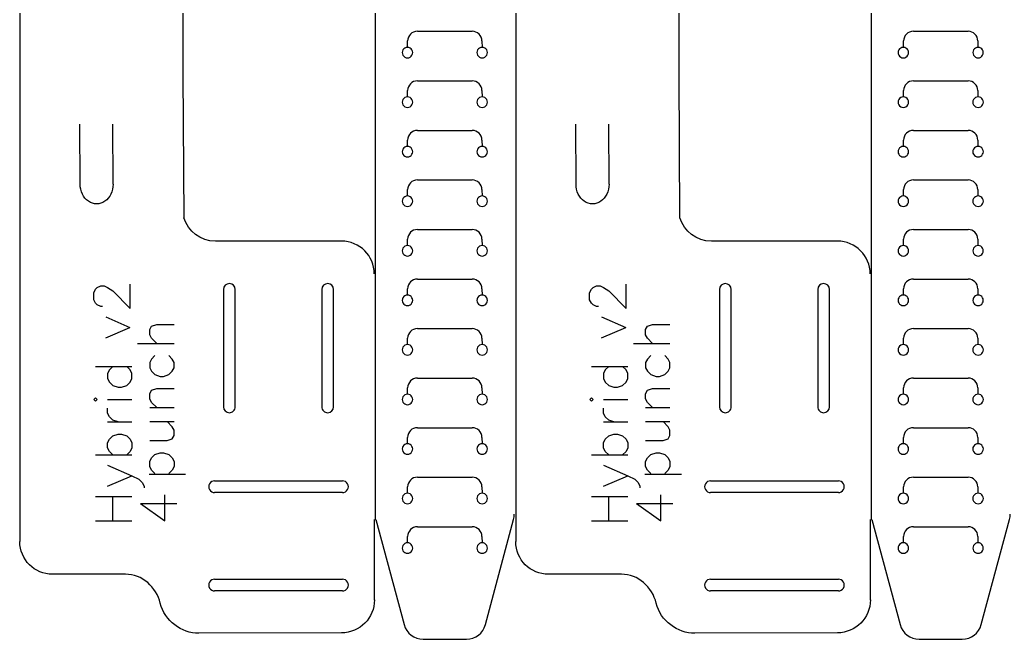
# Model space of a CAD drawing. Extents: x 9 to 642, y 361 to 1089.
# Drawn here: x 8.5 to 159.6, y 361.1 to 455.6 of the extents above; entities that cross this region are included whole.
import ezdxf

# ---------------------------------------------------------------- set-up
doc = ezdxf.new("R2010")
doc.units = 0
doc.layers.add('Layer_1', color=7, linetype='CONTINUOUS')

msp = doc.modelspace()

# ---------------------------------------------------------------- linework, layer by layer
at = {"layer": 'Layer_1', "color": 7}
for p, q in [((33.45852, 447.214227), (33.45852, 697.400475)), ((109.115611, 447.214227), (109.115611, 697.400475)), ((8.514186, 572.467056), (8.514186, 384.518954)), ((84.171277, 572.467056), (84.171277, 384.518954)), ((62.750732, 495.497732), (62.748351, 379.26208)), ((138.407823, 495.497732), (138.405441, 379.26208)), ((33.569751, 425.334878), (33.45852, 447.214227)), ((109.226842, 425.334878), (109.115611, 447.214227)), ((57.590558, 421.821185), (38.357016, 421.821185)), ((133.247649, 421.821185), (114.014107, 421.821185)), ((8.514186, 384.518954), (8.514186, 376.012256)), ((84.171277, 384.518954), (84.171277, 376.012256)), ((62.647063, 367.084712), (62.647063, 379.36893)), ((62.850718, 379.386646), (67.152684, 363.331439)), ((79.544286, 363.331439), (83.846252, 379.386646)), ((138.304154, 367.084712), (138.304154, 379.36893)), ((138.507809, 379.386646), (142.809775, 363.331439)), ((155.201377, 363.331439), (159.503343, 379.386646)), ((24.653161, 371.01547), (13.463693, 371.018116)), ((100.310251, 371.01547), (89.120784, 371.018116)), ((57.582461, 362.055197), (35.825748, 362.011197)), ((133.239552, 362.055197), (111.482838, 362.011197)), ((70.050454, 361.10788), (76.64649, 361.10788)), ((145.707545, 361.10788), (152.303581, 361.10788))]:
    msp.add_line(p, q, dxfattribs=at)
at = {"layer": 'Layer_1', "color": 1}
for p, q in [((69.176376, 453.826215), (77.520594, 453.826215)), ((144.833467, 453.826215), (153.177684, 453.826215)), ((67.66116, 451.377602), (67.676506, 452.349998)), ((79.020411, 452.349998), (79.035757, 451.377602)), ((143.318251, 451.377602), (143.333597, 452.349998)), ((154.677502, 452.349998), (154.692847, 451.377602)), ((67.648487, 451.377708), (67.648487, 451.377708)), ((79.048483, 451.377708), (79.048483, 451.377708)), ((143.305578, 451.377708), (143.305578, 451.377708)), ((154.705574, 451.377708), (154.705574, 451.377708)), ((69.176376, 446.269238), (77.520594, 446.269238)), ((144.833467, 446.269238), (153.177684, 446.269238)), ((67.66116, 443.820625), (67.676506, 444.792996)), ((79.020411, 444.792996), (79.035757, 443.820625)), ((143.318251, 443.820625), (143.333597, 444.792996)), ((154.677502, 444.792996), (154.692847, 443.820625)), ((67.648487, 443.820705), (67.648487, 443.820705)), ((79.048483, 443.820705), (79.048483, 443.820705)), ((143.305578, 443.820705), (143.305578, 443.820705)), ((154.705574, 443.820705), (154.705574, 443.820705)), ((17.718299, 430.514415), (17.694751, 439.639735)), ((22.748002, 430.514018), (22.70125, 439.63873)), ((69.176376, 438.712262), (77.520594, 438.712262)), ((93.37539, 430.514415), (93.351842, 439.639735)), ((98.405093, 430.514018), (98.358341, 439.63873)), ((144.833467, 438.712262), (153.177684, 438.712262)), ((67.66116, 436.263623), (67.676506, 437.236019)), ((79.020411, 437.236019), (79.035757, 436.263623)), ((143.318251, 436.263623), (143.333597, 437.236019)), ((154.677502, 437.236019), (154.692847, 436.263623)), ((67.648487, 436.263729), (67.648487, 436.263729)), ((79.048483, 436.263729), (79.048483, 436.263729)), ((143.305578, 436.263729), (143.305578, 436.263729)), ((154.705574, 436.263729), (154.705574, 436.263729)), ((69.176376, 431.155286), (77.520594, 431.155286)), ((144.833467, 431.155286), (153.177684, 431.155286)), ((67.66116, 428.706646), (67.676506, 429.679043)), ((79.020411, 429.679043), (79.035757, 428.706646)), ((143.318251, 428.706646), (143.333597, 429.679043)), ((154.677502, 429.679043), (154.692847, 428.706646)), ((67.648487, 428.706752), (67.648487, 428.706752)), ((79.048483, 428.706752), (79.048483, 428.706752)), ((143.305578, 428.706752), (143.305578, 428.706752)), ((154.705574, 428.706752), (154.705574, 428.706752)), ((69.176376, 423.59831), (77.520594, 423.59831)), ((144.833467, 423.59831), (153.177684, 423.59831)), ((67.66116, 421.14967), (67.676506, 422.122067)), ((79.020411, 422.122067), (79.035757, 421.14967)), ((143.318251, 421.14967), (143.333597, 422.122067)), ((154.677502, 422.122067), (154.692847, 421.14967)), ((67.648487, 421.149776), (67.648487, 421.149776)), ((79.048483, 421.149776), (79.048483, 421.149776)), ((143.305578, 421.149776), (143.305578, 421.149776)), ((154.705574, 421.149776), (154.705574, 421.149776)), ((69.176376, 416.041307), (77.520594, 416.041307)), ((144.833467, 416.041307), (153.177684, 416.041307)), ((39.586482, 414.451455), (39.586482, 396.55144)), ((40.486462, 415.351435), (40.486462, 415.351435)), ((41.386469, 396.55144), (41.386469, 414.451455)), ((54.586479, 414.451455), (54.586479, 396.55144)), ((55.486485, 415.351435), (55.486485, 415.351435)), ((56.386465, 396.55144), (56.386465, 414.451455)), ((67.66116, 413.592694), (67.676506, 414.565091)), ((79.020411, 414.565091), (79.035757, 413.592694)), ((115.243573, 414.451455), (115.243573, 396.55144)), ((116.143553, 415.351435), (116.143553, 415.351435)), ((117.04356, 396.55144), (117.04356, 414.451455)), ((130.243569, 414.451455), (130.243569, 396.55144)), ((131.143576, 415.351435), (131.143576, 415.351435)), ((132.043556, 396.55144), (132.043556, 414.451455)), ((143.318251, 413.592694), (143.333597, 414.565091)), ((154.677502, 414.565091), (154.692847, 413.592694)), ((67.648487, 413.5928), (67.648487, 413.5928)), ((79.048483, 413.5928), (79.048483, 413.5928)), ((143.305578, 413.5928), (143.305578, 413.5928)), ((154.705574, 413.5928), (154.705574, 413.5928)), ((69.176376, 408.484331), (77.520594, 408.484331)), ((144.833467, 408.484331), (153.177684, 408.484331)), ((67.66116, 406.035718), (67.676506, 407.008114)), ((79.020411, 407.008114), (79.035757, 406.035718)), ((143.318251, 406.035718), (143.333597, 407.008114)), ((154.677502, 407.008114), (154.692847, 406.035718)), ((67.648487, 406.035797), (67.648487, 406.035797)), ((79.048483, 406.035797), (79.048483, 406.035797)), ((143.305578, 406.035797), (143.305578, 406.035797)), ((154.705574, 406.035797), (154.705574, 406.035797)), ((69.176376, 400.927354), (77.520594, 400.927354)), ((144.833467, 400.927354), (153.177684, 400.927354)), ((67.66116, 398.478741), (67.676506, 399.451112)), ((79.020411, 399.451112), (79.035757, 398.478741)), ((143.318251, 398.478741), (143.333597, 399.451112)), ((154.677502, 399.451112), (154.692847, 398.478741)), ((67.648487, 398.478821), (67.648487, 398.478821)), ((79.048483, 398.478821), (79.048483, 398.478821)), ((143.305578, 398.478821), (143.305578, 398.478821)), ((154.705574, 398.478821), (154.705574, 398.478821)), ((40.486462, 395.651433), (40.486462, 395.651433)), ((55.486485, 395.651433), (55.486485, 395.651433)), ((116.143553, 395.651433), (116.143553, 395.651433)), ((131.143576, 395.651433), (131.143576, 395.651433)), ((69.176376, 393.370378), (77.520594, 393.370378)), ((144.833467, 393.370378), (153.177684, 393.370378)), ((67.66116, 390.921739), (67.676506, 391.894135)), ((79.020411, 391.894135), (79.035757, 390.921739)), ((143.318251, 390.921739), (143.333597, 391.894135)), ((154.677502, 391.894135), (154.692847, 390.921739)), ((67.648487, 390.921845), (67.648487, 390.921845)), ((79.048483, 390.921845), (79.048483, 390.921845)), ((143.305578, 390.921845), (143.305578, 390.921845)), ((154.705574, 390.921845), (154.705574, 390.921845)), ((69.176376, 385.813402), (77.520594, 385.813402)), ((144.833467, 385.813402), (153.177684, 385.813402)), ((38.236472, 385.264553), (57.736475, 385.264553)), ((67.66116, 383.364763), (67.676506, 384.337159)), ((79.020411, 384.337159), (79.035757, 383.364763)), ((113.893563, 385.264553), (133.393566, 385.264553)), ((143.318251, 383.364763), (143.333597, 384.337159)), ((154.677502, 384.337159), (154.692847, 383.364763)), ((57.736475, 383.46454), (38.236472, 383.46454)), ((67.648487, 383.364868), (67.648487, 383.364868)), ((79.048483, 383.364868), (79.048483, 383.364868)), ((133.393566, 383.46454), (113.893563, 383.46454)), ((143.305578, 383.364868), (143.305578, 383.364868)), ((154.705574, 383.364868), (154.705574, 383.364868)), ((69.176376, 378.256426), (77.520594, 378.256426)), ((144.833467, 378.256426), (153.177684, 378.256426)), ((67.66116, 375.807786), (67.676506, 376.780183)), ((79.020411, 376.780183), (79.035757, 375.807786)), ((143.318251, 375.807786), (143.333597, 376.780183)), ((154.677502, 376.780183), (154.692847, 375.807786)), ((67.648487, 375.807892), (67.648487, 375.807892)), ((79.048483, 375.807892), (79.048483, 375.807892)), ((143.305578, 375.807892), (143.305578, 375.807892)), ((154.705574, 375.807892), (154.705574, 375.807892)), ((38.236472, 370.264556), (57.736475, 370.264556)), ((113.893563, 370.264556), (133.393566, 370.264556)), ((57.736475, 368.464543), (38.236472, 368.464543)), ((133.393566, 368.464543), (113.893563, 368.464543))]:
    msp.add_line(p, q, dxfattribs=at)
at = {"layer": 'Layer_1', "color": 5}
for p, q in [((19.793268, 413.952265), (20.057851, 414.481432)), ((20.057851, 414.481432), (20.322434, 414.746015)), ((20.322434, 414.746015), (20.851601, 415.010599)), ((20.851601, 415.010599), (21.380768, 415.010599)), ((21.380768, 415.010599), (21.909934, 414.746015)), ((21.909934, 414.746015), (22.703684, 414.216849)), ((22.703684, 414.216849), (25.349518, 411.571015)), ((25.349518, 411.571015), (25.349518, 415.275182)), ((95.450358, 413.952265), (95.714942, 414.481432)), ((95.714942, 414.481432), (95.979525, 414.746015)), ((95.979525, 414.746015), (96.508692, 415.010599)), ((96.508692, 415.010599), (97.037858, 415.010599)), ((97.037858, 415.010599), (97.567025, 414.746015)), ((97.567025, 414.746015), (98.360775, 414.216849)), ((98.360775, 414.216849), (101.006608, 411.571015)), ((101.006608, 411.571015), (101.006608, 415.275182)), ((19.793268, 412.893932), (19.793268, 413.952265)), ((20.057851, 412.364765), (19.793268, 412.893932)), ((95.450358, 412.893932), (95.450358, 413.952265)), ((95.714942, 412.364765), (95.450358, 412.893932)), ((20.322434, 412.100182), (20.057851, 412.364765)), ((20.851601, 411.835599), (20.322434, 412.100182)), ((21.116184, 411.835599), (20.851601, 411.835599)), ((95.979525, 412.100182), (95.714942, 412.364765)), ((96.508692, 411.835599), (95.979525, 412.100182)), ((96.773275, 411.835599), (96.508692, 411.835599)), ((21.616564, 410.260243), (25.320731, 408.672743)), ((97.273655, 410.260243), (100.977822, 408.672743)), ((21.616564, 407.085243), (25.320731, 408.672743)), ((28.336161, 408.337966), (28.600744, 408.867132)), ((28.336161, 407.544216), (28.336161, 408.337966)), ((28.600744, 408.867132), (29.394494, 409.131716)), ((29.394494, 409.131716), (32.040301, 409.131716)), ((97.273655, 407.085243), (100.977822, 408.672743)), ((103.993251, 408.337966), (104.257835, 408.867132)), ((103.993251, 407.544216), (103.993251, 408.337966)), ((104.257835, 408.867132), (105.051585, 409.131716)), ((105.051585, 409.131716), (107.697392, 409.131716)), ((28.600744, 407.015049), (28.336161, 407.544216)), ((29.394494, 406.221299), (28.600744, 407.015049)), ((104.257835, 407.015049), (103.993251, 407.544216)), ((105.051585, 406.221299), (104.257835, 407.015049)), ((26.484077, 406.221299), (32.040301, 406.221299)), ((102.141168, 406.221299), (107.697392, 406.221299)), ((28.600744, 403.840049), (28.336161, 403.310882)), ((29.129911, 404.369216), (28.600744, 403.840049)), ((31.775717, 403.840049), (31.246551, 404.369216)), ((32.040301, 403.310882), (31.775717, 403.840049)), ((104.257835, 403.840049), (103.993251, 403.310882)), ((104.787002, 404.369216), (104.257835, 403.840049)), ((107.432808, 403.840049), (106.903642, 404.369216)), ((107.697392, 403.310882), (107.432808, 403.840049)), ((20.059915, 402.709035), (25.616165, 402.709035)), ((22.176581, 402.179868), (21.911998, 401.650701)), ((22.705748, 402.709035), (22.176581, 402.179868)), ((25.351581, 402.179868), (24.822415, 402.709035)), ((25.616165, 401.650701), (25.351581, 402.179868)), ((28.336161, 403.310882), (28.336161, 402.517132)), ((28.336161, 402.517132), (28.600744, 401.987966)), ((28.600744, 401.987966), (29.129911, 401.458799)), ((31.246551, 401.458799), (31.775717, 401.987966)), ((31.775717, 401.987966), (32.040301, 402.517132)), ((32.040301, 402.517132), (32.040301, 403.310882)), ((95.717005, 402.709035), (101.273255, 402.709035)), ((97.833672, 402.179868), (97.569089, 401.650701)), ((98.362839, 402.709035), (97.833672, 402.179868)), ((101.008672, 402.179868), (100.479505, 402.709035)), ((101.273255, 401.650701), (101.008672, 402.179868)), ((103.993251, 403.310882), (103.993251, 402.517132)), ((103.993251, 402.517132), (104.257835, 401.987966)), ((104.257835, 401.987966), (104.787002, 401.458799)), ((106.903642, 401.458799), (107.432808, 401.987966)), ((107.432808, 401.987966), (107.697392, 402.517132)), ((107.697392, 402.517132), (107.697392, 403.310882)), ((21.911998, 401.650701), (21.911998, 400.856951)), ((21.911998, 400.856951), (22.176581, 400.327785)), ((25.351581, 400.327785), (25.616165, 400.856951)), ((25.616165, 400.856951), (25.616165, 401.650701)), ((29.129911, 401.458799), (29.923661, 401.194216)), ((29.923661, 401.194216), (30.452827, 401.194216)), ((30.452827, 401.194216), (31.246551, 401.458799)), ((97.569089, 401.650701), (97.569089, 400.856951)), ((97.569089, 400.856951), (97.833672, 400.327785)), ((101.008672, 400.327785), (101.273255, 400.856951)), ((101.273255, 400.856951), (101.273255, 401.650701)), ((104.787002, 401.458799), (105.580752, 401.194216)), ((105.580752, 401.194216), (106.109918, 401.194216)), ((106.109918, 401.194216), (106.903642, 401.458799)), ((22.176581, 400.327785), (22.705748, 399.798618)), ((22.705748, 399.798618), (23.499498, 399.534035)), ((23.499498, 399.534035), (24.028665, 399.534035)), ((24.028665, 399.534035), (24.822415, 399.798618)), ((24.822415, 399.798618), (25.351581, 400.327785)), ((28.336161, 398.548382), (28.600744, 399.077549)), ((28.600744, 399.077549), (29.394494, 399.342132)), ((29.394494, 399.342132), (32.040301, 399.342132)), ((97.833672, 400.327785), (98.362839, 399.798618)), ((98.362839, 399.798618), (99.156589, 399.534035)), ((99.156589, 399.534035), (99.685755, 399.534035)), ((99.685755, 399.534035), (100.479505, 399.798618)), ((100.479505, 399.798618), (101.008672, 400.327785)), ((103.993251, 398.548382), (104.257835, 399.077549)), ((104.257835, 399.077549), (105.051585, 399.342132)), ((105.051585, 399.342132), (107.697392, 399.342132)), ((20.059915, 397.946535), (19.795331, 397.681951)), ((19.795331, 397.681951), (20.059915, 397.417368)), ((20.324498, 397.681951), (20.059915, 397.946535)), ((20.059915, 397.417368), (20.324498, 397.681951)), ((21.911998, 397.681951), (25.616165, 397.681951)), ((28.336161, 397.754632), (28.336161, 398.548382)), ((28.600744, 397.225466), (28.336161, 397.754632)), ((95.717005, 397.946535), (95.452422, 397.681951)), ((95.452422, 397.681951), (95.717005, 397.417368)), ((95.981589, 397.681951), (95.717005, 397.946535)), ((95.717005, 397.417368), (95.981589, 397.681951)), ((97.569089, 397.681951), (101.273255, 397.681951)), ((103.993251, 397.754632), (103.993251, 398.548382)), ((104.257835, 397.225466), (103.993251, 397.754632)), ((21.911998, 395.565285), (21.911998, 396.359035)), ((28.336161, 396.431716), (32.040301, 396.431716)), ((29.394494, 396.431716), (28.600744, 397.225466)), ((97.569089, 395.565285), (97.569089, 396.359035)), ((103.993251, 396.431716), (107.697392, 396.431716)), ((105.051585, 396.431716), (104.257835, 397.225466)), ((22.176581, 395.036118), (21.911998, 395.565285)), ((22.705748, 394.506951), (22.176581, 395.036118)), ((23.499498, 394.242368), (22.705748, 394.506951)), ((97.833672, 395.036118), (97.569089, 395.565285)), ((98.362839, 394.506951), (97.833672, 395.036118)), ((99.156589, 394.242368), (98.362839, 394.506951)), ((21.911998, 394.242368), (25.616165, 394.242368)), ((28.336161, 394.315049), (32.040301, 394.315049)), ((31.775717, 393.521299), (30.981967, 394.315049)), ((32.040301, 392.992132), (31.775717, 393.521299)), ((32.040301, 392.198356), (32.040301, 392.992132)), ((97.569089, 394.242368), (101.273255, 394.242368)), ((103.993251, 394.315049), (107.697392, 394.315049)), ((107.432808, 393.521299), (106.639058, 394.315049)), ((107.697392, 392.992132), (107.432808, 393.521299)), ((107.697392, 392.198356), (107.697392, 392.992132)), ((21.911998, 391.067368), (22.176581, 391.596535)), ((22.176581, 391.596535), (22.705748, 392.125701)), ((22.705748, 392.125701), (23.499498, 392.390285)), ((23.499498, 392.390285), (24.028665, 392.390285)), ((24.028665, 392.390285), (24.822415, 392.125701)), ((24.822415, 392.125701), (25.351581, 391.596535)), ((25.351581, 391.596535), (25.616165, 391.067368)), ((28.336161, 391.404606), (30.981967, 391.404606)), ((30.981967, 391.404606), (31.775717, 391.669189)), ((31.775717, 391.669189), (32.040301, 392.198356)), ((97.569089, 391.067368), (97.833672, 391.596535)), ((97.833672, 391.596535), (98.362839, 392.125701)), ((98.362839, 392.125701), (99.156589, 392.390285)), ((99.156589, 392.390285), (99.685755, 392.390285)), ((99.685755, 392.390285), (100.479505, 392.125701)), ((100.479505, 392.125701), (101.008672, 391.596535)), ((101.008672, 391.596535), (101.273255, 391.067368)), ((103.993251, 391.404606), (106.639058, 391.404606)), ((106.639058, 391.404606), (107.432808, 391.669189)), ((107.432808, 391.669189), (107.697392, 392.198356)), ((21.911998, 390.273618), (21.911998, 391.067368)), ((22.176581, 389.744451), (21.911998, 390.273618)), ((25.616165, 390.273618), (25.351581, 389.744451)), ((25.616165, 391.067368), (25.616165, 390.273618)), ((97.569089, 390.273618), (97.569089, 391.067368)), ((97.833672, 389.744451), (97.569089, 390.273618)), ((101.273255, 390.273618), (101.008672, 389.744451)), ((101.273255, 391.067368), (101.273255, 390.273618)), ((20.059915, 389.215285), (25.616165, 389.215285)), ((22.705748, 389.215285), (22.176581, 389.744451)), ((25.351581, 389.744451), (24.822415, 389.215285)), ((28.336161, 388.229606), (28.600744, 388.758773)), ((28.600744, 388.758773), (29.129911, 389.287939)), ((29.129911, 389.287939), (29.923661, 389.552523)), ((29.923661, 389.552523), (30.452827, 389.552523)), ((30.452827, 389.552523), (31.246551, 389.287939)), ((31.246551, 389.287939), (31.775717, 388.758773)), ((31.775717, 388.758773), (32.040301, 388.229606)), ((95.717005, 389.215285), (101.273255, 389.215285)), ((98.362839, 389.215285), (97.833672, 389.744451)), ((101.008672, 389.744451), (100.479505, 389.215285)), ((103.993251, 388.229606), (104.257835, 388.758773)), ((104.257835, 388.758773), (104.787002, 389.287939)), ((104.787002, 389.287939), (105.580752, 389.552523)), ((105.580752, 389.552523), (106.109918, 389.552523)), ((106.109918, 389.552523), (106.903642, 389.287939)), ((106.903642, 389.287939), (107.432808, 388.758773)), ((107.432808, 388.758773), (107.697392, 388.229606)), ((21.911998, 387.627785), (25.616165, 386.040285)), ((28.336161, 387.435856), (28.336161, 388.229606)), ((28.600744, 386.906689), (28.336161, 387.435856)), ((29.129911, 386.377523), (28.600744, 386.906689)), ((31.775717, 386.906689), (31.246551, 386.377523)), ((32.040301, 387.435856), (31.775717, 386.906689)), ((32.040301, 388.229606), (32.040301, 387.435856)), ((97.569089, 387.627785), (101.273255, 386.040285)), ((103.993251, 387.435856), (103.993251, 388.229606)), ((104.257835, 386.906689), (103.993251, 387.435856)), ((104.787002, 386.377523), (104.257835, 386.906689)), ((107.432808, 386.906689), (106.903642, 386.377523)), ((107.697392, 387.435856), (107.432808, 386.906689)), ((107.697392, 388.229606), (107.697392, 387.435856)), ((21.911998, 384.452785), (25.616165, 386.040285)), ((25.616165, 386.040285), (26.674498, 385.511118)), ((26.674498, 385.511118), (27.203665, 384.981951)), ((28.224903, 386.266292), (33.781153, 386.266292)), ((97.569089, 384.452785), (101.273255, 386.040285)), ((101.273255, 386.040285), (102.331589, 385.511118)), ((102.331589, 385.511118), (102.860755, 384.981951)), ((103.881994, 386.266292), (109.438244, 386.266292)), ((27.203665, 384.981951), (27.468248, 384.452785)), ((27.468248, 384.452785), (27.468248, 384.188201)), ((102.860755, 384.981951), (103.125339, 384.452785)), ((103.125339, 384.452785), (103.125339, 384.188201)), ((20.059915, 382.865285), (25.616165, 382.865285)), ((22.705748, 379.161118), (22.705748, 382.865285)), ((30.633167, 379.146354), (30.633167, 383.115104)), ((95.717005, 382.865285), (101.273255, 382.865285)), ((98.362839, 379.161118), (98.362839, 382.865285)), ((106.290258, 379.146354), (106.290258, 383.115104)), ((26.929001, 381.792188), (30.633167, 379.146354)), ((26.929001, 381.792188), (32.485251, 381.792188)), ((102.586092, 381.792188), (106.290258, 379.146354)), ((102.586092, 381.792188), (108.142342, 381.792188)), ((20.059915, 379.161118), (25.616165, 379.161118)), ((95.717005, 379.161118), (101.273255, 379.161118))]:
    msp.add_line(p, q, dxfattribs=at)
at = {"layer": 'Layer_1', "color": 1}
for points in [[(69.176376, 453.826215), (68.35722, 453.826218), (67.689547, 453.169051), (67.676559, 452.349998)], [(79.020411, 452.349998), (79.007422, 453.169051), (78.33975, 453.826218), (77.520594, 453.826215)], [(144.833467, 453.826215), (144.014311, 453.826218), (143.346638, 453.169051), (143.33365, 452.349998)], [(154.677502, 452.349998), (154.664513, 453.169051), (153.996841, 453.826218), (153.177685, 453.826215)], [(66.95566, 450.977704), (66.812752, 450.730181), (66.812752, 450.42522), (66.95566, 450.177696)], [(67.648487, 451.377708), (67.362672, 451.377708), (67.098567, 451.225227), (66.95566, 450.977704)], [(68.341314, 450.977704), (68.198406, 451.225227), (67.934302, 451.377708), (67.648487, 451.377708)], [(68.341314, 450.177696), (68.484221, 450.42522), (68.484221, 450.730181), (68.341314, 450.977704)], [(78.355656, 450.977704), (78.212749, 450.730181), (78.212749, 450.42522), (78.355656, 450.177696)], [(79.048483, 451.377708), (78.762668, 451.377708), (78.498564, 451.225227), (78.355656, 450.977704)], [(79.74131, 450.977704), (79.598402, 451.225227), (79.334298, 451.377708), (79.048483, 451.377708)], [(79.74131, 450.177696), (79.884217, 450.42522), (79.884217, 450.730181), (79.74131, 450.977704)], [(142.612751, 450.977704), (142.469843, 450.730181), (142.469843, 450.42522), (142.612751, 450.177696)], [(143.305578, 451.377708), (143.019762, 451.377708), (142.755658, 451.225227), (142.612751, 450.977704)], [(143.998404, 450.977704), (143.855497, 451.225227), (143.591393, 451.377708), (143.305578, 451.377708)], [(143.998404, 450.177696), (144.141312, 450.42522), (144.141312, 450.730181), (143.998404, 450.977704)], [(154.012747, 450.977704), (153.869839, 450.730181), (153.869839, 450.42522), (154.012747, 450.177696)], [(154.705574, 451.377708), (154.419759, 451.377708), (154.155655, 451.225227), (154.012747, 450.977704)], [(155.398401, 450.977704), (155.255493, 451.225227), (154.991389, 451.377708), (154.705574, 451.377708)], [(155.398401, 450.177696), (155.541308, 450.42522), (155.541308, 450.730181), (155.398401, 450.977704)], [(66.95566, 450.177696), (67.098567, 449.930173), (67.362672, 449.777693), (67.648487, 449.777693)], [(67.648487, 449.777693), (67.934302, 449.777693), (68.198406, 449.930173), (68.341314, 450.177696)], [(78.355656, 450.177696), (78.498564, 449.930173), (78.762668, 449.777693), (79.048483, 449.777693)], [(79.048483, 449.777693), (79.334298, 449.777693), (79.598402, 449.930173), (79.74131, 450.177696)], [(142.612751, 450.177696), (142.755658, 449.930173), (143.019762, 449.777693), (143.305578, 449.777693)], [(143.305578, 449.777693), (143.591393, 449.777693), (143.855497, 449.930173), (143.998404, 450.177696)], [(154.012747, 450.177696), (154.155655, 449.930173), (154.419759, 449.777693), (154.705574, 449.777693)], [(154.705574, 449.777693), (154.991389, 449.777693), (155.255493, 449.930173), (155.398401, 450.177696)], [(69.176376, 446.269238), (68.35721, 446.269241), (67.689533, 445.612059), (67.676559, 444.792996)], [(79.020411, 444.792996), (79.007437, 445.612059), (78.33976, 446.269241), (77.520594, 446.269238)], [(144.833467, 446.269238), (144.014301, 446.269241), (143.346624, 445.612059), (143.33365, 444.792996)], [(154.677502, 444.792996), (154.664528, 445.612059), (153.996851, 446.269241), (153.177685, 446.269238)], [(66.953124, 443.421591), (66.809539, 443.173623), (66.809539, 442.867798), (66.953124, 442.61983)], [(67.648487, 443.820705), (67.361949, 443.821798), (67.096709, 443.669559), (66.953124, 443.421591)], [(68.34385, 443.421591), (68.200264, 443.669559), (67.935024, 443.821798), (67.648487, 443.820705)], [(68.34385, 442.61983), (68.487435, 442.867798), (68.487435, 443.173623), (68.34385, 443.421591)], [(78.35312, 443.421591), (78.209535, 443.173623), (78.209535, 442.867798), (78.35312, 442.61983)], [(79.048483, 443.820705), (78.761946, 443.821798), (78.496705, 443.669559), (78.35312, 443.421591)], [(79.743846, 443.421591), (79.600261, 443.669559), (79.33502, 443.821798), (79.048483, 443.820705)], [(79.743846, 442.61983), (79.887431, 442.867798), (79.887431, 443.173623), (79.743846, 443.421591)], [(142.610215, 443.421591), (142.46663, 443.173623), (142.46663, 442.867798), (142.610215, 442.61983)], [(143.305578, 443.820705), (143.01904, 443.821798), (142.7538, 443.669559), (142.610215, 443.421591)], [(144.000941, 443.421591), (143.857355, 443.669559), (143.592115, 443.821798), (143.305578, 443.820705)], [(144.000941, 442.61983), (144.144526, 442.867798), (144.144526, 443.173623), (144.000941, 443.421591)], [(154.010211, 443.421591), (153.866626, 443.173623), (153.866626, 442.867798), (154.010211, 442.61983)], [(154.705574, 443.820705), (154.419037, 443.821798), (154.153796, 443.669559), (154.010211, 443.421591)], [(155.400937, 443.421591), (155.257352, 443.669559), (154.992111, 443.821798), (154.705574, 443.820705)], [(155.400937, 442.61983), (155.544522, 442.867798), (155.544522, 443.173623), (155.400937, 443.421591)], [(66.953124, 442.61983), (67.096709, 442.371862), (67.361949, 442.219623), (67.648487, 442.220716)], [(67.648487, 442.220716), (67.935024, 442.219623), (68.200264, 442.371862), (68.34385, 442.61983)], [(78.35312, 442.61983), (78.496705, 442.371862), (78.761946, 442.219623), (79.048483, 442.220716)], [(79.048483, 442.220716), (79.33502, 442.219623), (79.600261, 442.371862), (79.743846, 442.61983)], [(142.610215, 442.61983), (142.7538, 442.371862), (143.01904, 442.219623), (143.305578, 442.220716)], [(143.305578, 442.220716), (143.592115, 442.219623), (143.857355, 442.371862), (144.000941, 442.61983)], [(154.010211, 442.61983), (154.153796, 442.371862), (154.419037, 442.219623), (154.705574, 442.220716)], [(154.705574, 442.220716), (154.992111, 442.219623), (155.257352, 442.371862), (155.400937, 442.61983)], [(69.176376, 438.712262), (68.35721, 438.712265), (67.689533, 438.055083), (67.676559, 437.236019)], [(79.020411, 437.236019), (79.007437, 438.055083), (78.33976, 438.712265), (77.520594, 438.712262)], [(144.833467, 438.712262), (144.014301, 438.712265), (143.346624, 438.055083), (143.33365, 437.236019)], [(154.677502, 437.236019), (154.664528, 438.055083), (153.996851, 438.712265), (153.177685, 438.712262)], [(66.952955, 435.864674), (66.809325, 435.616676), (66.809325, 435.310793), (66.952955, 435.062795)], [(67.648487, 436.263729), (67.361901, 436.264894), (67.096586, 436.112671), (66.952955, 435.864674)], [(68.344018, 435.864674), (68.200388, 436.112671), (67.935072, 436.264894), (67.648487, 436.263729)], [(68.344018, 435.062795), (68.487648, 435.310793), (68.487648, 435.616676), (68.344018, 435.864674)], [(78.352952, 435.864674), (78.209321, 435.616676), (78.209321, 435.310793), (78.352952, 435.062795)], [(79.048483, 436.263729), (78.761898, 436.264894), (78.496582, 436.112671), (78.352952, 435.864674)], [(79.744014, 435.864674), (79.600384, 436.112671), (79.335068, 436.264894), (79.048483, 436.263729)], [(79.744014, 435.062795), (79.887645, 435.310793), (79.887645, 435.616676), (79.744014, 435.864674)], [(142.610046, 435.864674), (142.466416, 435.616676), (142.466416, 435.310793), (142.610046, 435.062795)], [(143.305578, 436.263729), (143.018992, 436.264894), (142.753676, 436.112671), (142.610046, 435.864674)], [(144.001109, 435.864674), (143.857479, 436.112671), (143.592163, 436.264894), (143.305578, 436.263729)], [(144.001109, 435.062795), (144.144739, 435.310793), (144.144739, 435.616676), (144.001109, 435.864674)], [(154.010043, 435.864674), (153.866412, 435.616676), (153.866412, 435.310793), (154.010043, 435.062795)], [(154.705574, 436.263729), (154.418989, 436.264894), (154.153673, 436.112671), (154.010043, 435.864674)], [(155.401105, 435.864674), (155.257475, 436.112671), (154.992159, 436.264894), (154.705574, 436.263729)], [(155.401105, 435.062795), (155.544735, 435.310793), (155.544735, 435.616676), (155.401105, 435.864674)], [(66.952955, 435.062795), (67.096586, 434.814797), (67.361901, 434.662575), (67.648487, 434.66374)], [(67.648487, 434.66374), (67.935072, 434.662575), (68.200388, 434.814797), (68.344018, 435.062795)], [(78.352952, 435.062795), (78.496582, 434.814797), (78.761898, 434.662575), (79.048483, 434.66374)], [(79.048483, 434.66374), (79.335068, 434.662575), (79.600384, 434.814797), (79.744014, 435.062795)], [(142.610046, 435.062795), (142.753676, 434.814797), (143.018992, 434.662575), (143.305578, 434.66374)], [(143.305578, 434.66374), (143.592163, 434.662575), (143.857479, 434.814797), (144.001109, 435.062795)], [(154.010043, 435.062795), (154.153673, 434.814797), (154.418989, 434.662575), (154.705574, 434.66374)], [(154.705574, 434.66374), (154.992159, 434.662575), (155.257475, 434.814797), (155.401105, 435.062795)], [(69.176376, 431.155286), (68.35721, 431.155289), (67.689533, 430.498107), (67.676559, 429.679043)], [(79.020411, 429.679043), (79.007437, 430.498107), (78.33976, 431.155289), (77.520594, 431.155286)], [(144.833467, 431.155286), (144.014301, 431.155289), (143.346624, 430.498107), (143.33365, 429.679043)], [(154.677502, 429.679043), (154.664528, 430.498107), (153.996851, 431.155289), (153.177685, 431.155286)], [(18.975573, 427.911973), (18.19746, 428.448416), (17.718299, 429.439836), (17.718299, 430.512748)], [(22.748002, 430.512695), (22.748002, 429.439783), (22.268656, 428.448416), (21.490517, 427.911973)], [(94.632664, 427.911973), (93.85455, 428.448416), (93.37539, 429.439836), (93.37539, 430.512748)], [(98.405093, 430.512695), (98.405093, 429.439783), (97.925747, 428.448416), (97.147608, 427.911973)], [(21.490517, 427.911973), (20.712404, 427.375504), (19.753712, 427.375504), (18.975573, 427.911973)], [(66.952955, 428.307697), (66.809325, 428.059699), (66.809325, 427.753817), (66.952955, 427.505819)], [(67.648487, 428.706752), (67.361901, 428.707918), (67.096586, 428.555695), (66.952955, 428.307697)], [(68.344018, 428.307697), (68.200388, 428.555695), (67.935072, 428.707918), (67.648487, 428.706752)], [(68.344018, 427.505819), (68.487648, 427.753817), (68.487648, 428.059699), (68.344018, 428.307697)], [(78.352952, 428.307697), (78.209321, 428.059699), (78.209321, 427.753817), (78.352952, 427.505819)], [(79.048483, 428.706752), (78.761898, 428.707918), (78.496582, 428.555695), (78.352952, 428.307697)], [(79.744014, 428.307697), (79.600384, 428.555695), (79.335068, 428.707918), (79.048483, 428.706752)], [(79.744014, 427.505819), (79.887645, 427.753817), (79.887645, 428.059699), (79.744014, 428.307697)], [(97.147608, 427.911973), (96.369494, 427.375504), (95.410803, 427.375504), (94.632664, 427.911973)], [(142.610046, 428.307697), (142.466416, 428.059699), (142.466416, 427.753817), (142.610046, 427.505819)], [(143.305578, 428.706752), (143.018992, 428.707918), (142.753676, 428.555695), (142.610046, 428.307697)], [(144.001109, 428.307697), (143.857479, 428.555695), (143.592163, 428.707918), (143.305578, 428.706752)], [(144.001109, 427.505819), (144.144739, 427.753817), (144.144739, 428.059699), (144.001109, 428.307697)], [(154.010043, 428.307697), (153.866412, 428.059699), (153.866412, 427.753817), (154.010043, 427.505819)], [(154.705574, 428.706752), (154.418989, 428.707918), (154.153673, 428.555695), (154.010043, 428.307697)], [(155.401105, 428.307697), (155.257475, 428.555695), (154.992159, 428.707918), (154.705574, 428.706752)], [(155.401105, 427.505819), (155.544735, 427.753817), (155.544735, 428.059699), (155.401105, 428.307697)], [(66.952955, 427.505819), (67.096586, 427.257821), (67.361901, 427.105599), (67.648487, 427.106764)], [(67.648487, 427.106764), (67.935072, 427.105599), (68.200388, 427.257821), (68.344018, 427.505819)], [(78.352952, 427.505819), (78.496582, 427.257821), (78.761898, 427.105599), (79.048483, 427.106764)], [(79.048483, 427.106764), (79.335068, 427.105599), (79.600384, 427.257821), (79.744014, 427.505819)], [(142.610046, 427.505819), (142.753676, 427.257821), (143.018992, 427.105599), (143.305578, 427.106764)], [(143.305578, 427.106764), (143.592163, 427.105599), (143.857479, 427.257821), (144.001109, 427.505819)], [(154.010043, 427.505819), (154.153673, 427.257821), (154.418989, 427.105599), (154.705574, 427.106764)], [(154.705574, 427.106764), (154.992159, 427.105599), (155.257475, 427.257821), (155.401105, 427.505819)], [(69.176376, 423.59831), (68.35721, 423.598312), (67.689533, 422.94113), (67.676559, 422.122067)], [(79.020411, 422.122067), (79.007437, 422.94113), (78.33976, 423.598312), (77.520594, 423.59831)], [(144.833467, 423.59831), (144.014301, 423.598312), (143.346624, 422.94113), (143.33365, 422.122067)], [(154.677502, 422.122067), (154.664528, 422.94113), (153.996851, 423.598312), (153.177685, 423.59831)], [(66.95566, 420.749772), (66.812752, 420.502249), (66.812752, 420.197288), (66.95566, 419.949765)], [(67.648487, 421.149776), (67.362672, 421.149776), (67.098568, 420.997295), (66.95566, 420.749772)], [(68.341313, 420.749772), (68.198406, 420.997295), (67.934302, 421.149776), (67.648487, 421.149776)], [(68.341313, 419.949765), (68.484221, 420.197288), (68.484221, 420.502249), (68.341313, 420.749772)], [(78.355656, 420.749772), (78.212749, 420.502249), (78.212749, 420.197288), (78.355656, 419.949765)], [(79.048483, 421.149776), (78.762668, 421.149776), (78.498564, 420.997295), (78.355656, 420.749772)], [(79.74131, 420.749772), (79.598402, 420.997295), (79.334298, 421.149776), (79.048483, 421.149776)], [(79.74131, 419.949765), (79.884217, 420.197288), (79.884217, 420.502249), (79.74131, 420.749772)], [(142.612751, 420.749772), (142.469843, 420.502249), (142.469843, 420.197288), (142.612751, 419.949765)], [(143.305578, 421.149776), (143.019763, 421.149776), (142.755658, 420.997295), (142.612751, 420.749772)], [(143.998404, 420.749772), (143.855497, 420.997295), (143.591393, 421.149776), (143.305578, 421.149776)], [(143.998404, 419.949765), (144.141312, 420.197288), (144.141312, 420.502249), (143.998404, 420.749772)], [(154.012747, 420.749772), (153.86984, 420.502249), (153.86984, 420.197288), (154.012747, 419.949765)], [(154.705574, 421.149776), (154.419759, 421.149776), (154.155655, 420.997295), (154.012747, 420.749772)], [(155.398401, 420.749772), (155.255493, 420.997295), (154.991389, 421.149776), (154.705574, 421.149776)], [(155.398401, 419.949765), (155.541308, 420.197288), (155.541308, 420.502249), (155.398401, 420.749772)], [(66.95566, 419.949765), (67.098568, 419.702242), (67.362672, 419.549761), (67.648487, 419.549761)], [(67.648487, 419.549761), (67.934302, 419.549761), (68.198406, 419.702242), (68.341313, 419.949765)], [(78.355656, 419.949765), (78.498564, 419.702242), (78.762668, 419.549761), (79.048483, 419.549761)], [(79.048483, 419.549761), (79.334298, 419.549761), (79.598402, 419.702242), (79.74131, 419.949765)], [(142.612751, 419.949765), (142.755658, 419.702242), (143.019763, 419.549761), (143.305578, 419.549761)], [(143.305578, 419.549761), (143.591393, 419.549761), (143.855497, 419.702242), (143.998404, 419.949765)], [(154.012747, 419.949765), (154.155655, 419.702242), (154.419759, 419.549761), (154.705574, 419.549761)], [(154.705574, 419.549761), (154.991389, 419.549761), (155.255493, 419.702242), (155.398401, 419.949765)], [(69.176376, 416.041307), (68.35722, 416.04131), (67.689547, 415.384144), (67.676559, 414.565091)], [(79.020411, 414.565091), (79.007422, 415.384144), (78.33975, 416.04131), (77.520594, 416.041307)], [(144.833467, 416.041307), (144.014311, 416.04131), (143.346638, 415.384144), (143.33365, 414.565091)], [(154.677502, 414.565091), (154.664513, 415.384144), (153.996841, 416.04131), (153.177685, 416.041307)], [(40.486462, 415.351435), (39.989421, 415.351424), (39.586493, 414.948496), (39.586482, 414.451455)], [(41.386469, 414.451455), (41.386458, 414.948506), (40.983513, 415.351439), (40.486462, 415.351435)], [(55.486485, 415.351435), (54.989434, 415.351439), (54.58649, 414.948506), (54.586479, 414.451455)], [(56.386465, 414.451455), (56.386454, 414.948496), (55.983526, 415.351424), (55.486485, 415.351435)], [(116.143553, 415.351435), (115.646512, 415.351424), (115.243584, 414.948496), (115.243573, 414.451455)], [(117.04356, 414.451455), (117.043549, 414.948506), (116.640604, 415.351439), (116.143553, 415.351435)], [(131.143576, 415.351435), (130.646525, 415.351439), (130.24358, 414.948506), (130.243569, 414.451455)], [(132.043556, 414.451455), (132.043545, 414.948496), (131.640617, 415.351424), (131.143576, 415.351435)], [(66.954996, 413.193026), (66.811911, 412.945386), (66.811911, 412.640199), (66.954996, 412.392558)], [(67.648487, 413.5928), (67.362482, 413.593085), (67.09808, 413.440666), (66.954996, 413.193026)], [(68.341978, 413.193026), (68.198893, 413.440666), (67.934492, 413.593085), (67.648487, 413.5928)], [(68.341978, 412.392558), (68.485063, 412.640199), (68.485063, 412.945386), (68.341978, 413.193026)], [(78.354992, 413.193026), (78.211907, 412.945386), (78.211907, 412.640199), (78.354992, 412.392558)], [(79.048483, 413.5928), (78.762478, 413.593085), (78.498077, 413.440666), (78.354992, 413.193026)], [(79.741974, 413.193026), (79.598889, 413.440666), (79.334488, 413.593085), (79.048483, 413.5928)], [(79.741974, 412.392558), (79.885059, 412.640199), (79.885059, 412.945386), (79.741974, 413.193026)], [(142.612087, 413.193026), (142.469002, 412.945386), (142.469002, 412.640199), (142.612087, 412.392558)], [(143.305578, 413.5928), (143.019573, 413.593085), (142.755171, 413.440666), (142.612087, 413.193026)], [(143.999069, 413.193026), (143.855984, 413.440666), (143.591583, 413.593085), (143.305578, 413.5928)], [(143.999069, 412.392558), (144.142153, 412.640199), (144.142153, 412.945386), (143.999069, 413.193026)], [(154.012083, 413.193026), (153.868998, 412.945386), (153.868998, 412.640199), (154.012083, 412.392558)], [(154.705574, 413.5928), (154.419569, 413.593085), (154.155168, 413.440666), (154.012083, 413.193026)], [(155.399065, 413.193026), (155.25598, 413.440666), (154.991579, 413.593085), (154.705574, 413.5928)], [(155.399065, 412.392558), (155.54215, 412.640199), (155.54215, 412.945386), (155.399065, 413.193026)], [(66.954996, 412.392558), (67.09808, 412.144918), (67.362482, 411.9925), (67.648487, 411.992785)], [(67.648487, 411.992785), (67.934492, 411.9925), (68.198893, 412.144918), (68.341978, 412.392558)], [(78.354992, 412.392558), (78.498077, 412.144918), (78.762478, 411.9925), (79.048483, 411.992785)], [(79.048483, 411.992785), (79.334488, 411.9925), (79.598889, 412.144918), (79.741974, 412.392558)], [(142.612087, 412.392558), (142.755171, 412.144918), (143.019573, 411.9925), (143.305578, 411.992785)], [(143.305578, 411.992785), (143.591583, 411.9925), (143.855984, 412.144918), (143.999069, 412.392558)], [(154.012083, 412.392558), (154.155168, 412.144918), (154.419569, 411.9925), (154.705574, 411.992785)], [(154.705574, 411.992785), (154.991579, 411.9925), (155.25598, 412.144918), (155.399065, 412.392558)], [(69.176376, 408.484331), (68.35722, 408.484334), (67.689547, 407.827167), (67.676559, 407.008114)], [(79.020411, 407.008114), (79.007422, 407.827167), (78.33975, 408.484334), (77.520594, 408.484331)], [(144.833467, 408.484331), (144.014311, 408.484334), (143.346638, 407.827167), (143.33365, 407.008114)], [(154.677502, 407.008114), (154.664513, 407.827167), (153.996841, 408.484334), (153.177685, 408.484331)], [(66.953124, 405.636684), (66.809539, 405.388715), (66.809539, 405.08289), (66.953124, 404.834922)], [(67.648487, 406.035797), (67.361949, 406.03689), (67.096709, 405.884652), (66.953124, 405.636684)], [(68.34385, 405.636684), (68.200264, 405.884652), (67.935024, 406.03689), (67.648487, 406.035797)], [(68.34385, 404.834922), (68.487435, 405.08289), (68.487435, 405.388715), (68.34385, 405.636684)], [(78.35312, 405.636684), (78.209535, 405.388715), (78.209535, 405.08289), (78.35312, 404.834922)], [(79.048483, 406.035797), (78.761946, 406.03689), (78.496705, 405.884652), (78.35312, 405.636684)], [(79.743846, 405.636684), (79.600261, 405.884652), (79.33502, 406.03689), (79.048483, 406.035797)], [(79.743846, 404.834922), (79.887431, 405.08289), (79.887431, 405.388715), (79.743846, 405.636684)], [(142.610215, 405.636684), (142.46663, 405.388715), (142.46663, 405.08289), (142.610215, 404.834922)], [(143.305578, 406.035797), (143.01904, 406.03689), (142.7538, 405.884652), (142.610215, 405.636684)], [(144.000941, 405.636684), (143.857355, 405.884652), (143.592115, 406.03689), (143.305578, 406.035797)], [(144.000941, 404.834922), (144.144526, 405.08289), (144.144526, 405.388715), (144.000941, 405.636684)], [(154.010211, 405.636684), (153.866626, 405.388715), (153.866626, 405.08289), (154.010211, 404.834922)], [(154.705574, 406.035797), (154.419037, 406.03689), (154.153796, 405.884652), (154.010211, 405.636684)], [(155.400937, 405.636684), (155.257352, 405.884652), (154.992111, 406.03689), (154.705574, 406.035797)], [(155.400937, 404.834922), (155.544522, 405.08289), (155.544522, 405.388715), (155.400937, 405.636684)], [(66.953124, 404.834922), (67.096709, 404.586954), (67.361949, 404.434716), (67.648487, 404.435809)], [(67.648487, 404.435809), (67.935024, 404.434716), (68.200264, 404.586954), (68.34385, 404.834922)], [(78.35312, 404.834922), (78.496705, 404.586954), (78.761946, 404.434716), (79.048483, 404.435809)], [(79.048483, 404.435809), (79.33502, 404.434716), (79.600261, 404.586954), (79.743846, 404.834922)], [(142.610215, 404.834922), (142.7538, 404.586954), (143.01904, 404.434716), (143.305578, 404.435809)], [(143.305578, 404.435809), (143.592115, 404.434716), (143.857355, 404.586954), (144.000941, 404.834922)], [(154.010211, 404.834922), (154.153796, 404.586954), (154.419037, 404.434716), (154.705574, 404.435809)], [(154.705574, 404.435809), (154.992111, 404.434716), (155.257352, 404.586954), (155.400937, 404.834922)], [(69.176376, 400.927354), (68.35721, 400.927357), (67.689533, 400.270175), (67.676559, 399.451112)], [(79.020411, 399.451112), (79.007437, 400.270175), (78.33976, 400.927357), (77.520594, 400.927354)], [(144.833467, 400.927354), (144.014301, 400.927357), (143.346624, 400.270175), (143.33365, 399.451112)], [(154.677502, 399.451112), (154.664528, 400.270175), (153.996851, 400.927357), (153.177685, 400.927354)], [(66.952955, 398.079766), (66.809325, 397.831768), (66.809325, 397.525885), (66.952955, 397.277888)], [(67.648487, 398.478821), (67.361901, 398.479986), (67.096586, 398.327764), (66.952955, 398.079766)], [(68.344018, 398.079766), (68.200388, 398.327764), (67.935072, 398.479986), (67.648487, 398.478821)], [(68.344018, 397.277888), (68.487648, 397.525885), (68.487648, 397.831768), (68.344018, 398.079766)], [(78.352952, 398.079766), (78.209321, 397.831768), (78.209321, 397.525885), (78.352952, 397.277888)], [(79.048483, 398.478821), (78.761898, 398.479986), (78.496582, 398.327764), (78.352952, 398.079766)], [(79.744014, 398.079766), (79.600384, 398.327764), (79.335068, 398.479986), (79.048483, 398.478821)], [(79.744014, 397.277888), (79.887645, 397.525885), (79.887645, 397.831768), (79.744014, 398.079766)], [(142.610046, 398.079766), (142.466416, 397.831768), (142.466416, 397.525885), (142.610046, 397.277888)], [(143.305578, 398.478821), (143.018992, 398.479986), (142.753676, 398.327764), (142.610046, 398.079766)], [(144.001109, 398.079766), (143.857479, 398.327764), (143.592163, 398.479986), (143.305578, 398.478821)], [(144.001109, 397.277888), (144.144739, 397.525885), (144.144739, 397.831768), (144.001109, 398.079766)], [(154.010043, 398.079766), (153.866412, 397.831768), (153.866412, 397.525885), (154.010043, 397.277888)], [(154.705574, 398.478821), (154.418989, 398.479986), (154.153673, 398.327764), (154.010043, 398.079766)], [(155.401105, 398.079766), (155.257475, 398.327764), (154.992159, 398.479986), (154.705574, 398.478821)], [(155.401105, 397.277888), (155.544735, 397.525885), (155.544735, 397.831768), (155.401105, 398.079766)], [(39.586482, 396.55144), (39.586478, 396.054389), (39.989411, 395.651444), (40.486462, 395.651433)], [(40.486462, 395.651433), (40.725159, 395.651431), (40.954081, 395.746253), (41.122865, 395.915037)], [(41.122865, 395.915037), (41.291649, 396.083821), (41.386471, 396.312743), (41.386469, 396.55144)], [(54.586479, 396.55144), (54.586477, 396.312743), (54.681298, 396.083821), (54.850082, 395.915037)], [(54.850082, 395.915037), (55.018867, 395.746253), (55.247788, 395.651431), (55.486485, 395.651433)], [(55.486485, 395.651433), (55.983536, 395.651444), (56.386469, 396.054389), (56.386465, 396.55144)], [(66.952955, 397.277888), (67.096586, 397.02989), (67.361901, 396.877667), (67.648487, 396.878833)], [(67.648487, 396.878833), (67.935072, 396.877667), (68.200388, 397.02989), (68.344018, 397.277888)], [(78.352952, 397.277888), (78.496582, 397.02989), (78.761898, 396.877667), (79.048483, 396.878833)], [(79.048483, 396.878833), (79.335068, 396.877667), (79.600384, 397.02989), (79.744014, 397.277888)], [(115.243573, 396.55144), (115.243569, 396.054389), (115.646502, 395.651444), (116.143553, 395.651433)], [(116.143553, 395.651433), (116.38225, 395.651431), (116.611172, 395.746253), (116.779956, 395.915037)], [(116.779956, 395.915037), (116.94874, 396.083821), (117.043562, 396.312743), (117.04356, 396.55144)], [(130.243569, 396.55144), (130.243568, 396.312743), (130.338389, 396.083821), (130.507173, 395.915037)], [(130.507173, 395.915037), (130.675958, 395.746253), (130.904879, 395.651431), (131.143576, 395.651433)], [(131.143576, 395.651433), (131.640627, 395.651444), (132.04356, 396.054389), (132.043556, 396.55144)], [(142.610046, 397.277888), (142.753676, 397.02989), (143.018992, 396.877667), (143.305578, 396.878833)], [(143.305578, 396.878833), (143.592163, 396.877667), (143.857479, 397.02989), (144.001109, 397.277888)], [(154.010043, 397.277888), (154.153673, 397.02989), (154.418989, 396.877667), (154.705574, 396.878833)], [(154.705574, 396.878833), (154.992159, 396.877667), (155.257475, 397.02989), (155.401105, 397.277888)], [(69.176376, 393.370378), (68.35721, 393.370381), (67.689533, 392.713199), (67.676559, 391.894135)], [(79.020411, 391.894135), (79.007437, 392.713199), (78.33976, 393.370381), (77.520594, 393.370378)], [(144.833467, 393.370378), (144.014301, 393.370381), (143.346624, 392.713199), (143.33365, 391.894135)], [(154.677502, 391.894135), (154.664528, 392.713199), (153.996851, 393.370381), (153.177685, 393.370378)], [(66.952955, 390.52279), (66.809325, 390.274792), (66.809325, 389.968909), (66.952955, 389.720911)], [(67.648487, 390.921845), (67.361901, 390.92301), (67.096586, 390.770787), (66.952955, 390.52279)], [(68.344018, 390.52279), (68.200388, 390.770787), (67.935072, 390.92301), (67.648487, 390.921845)], [(68.344018, 389.720911), (68.487648, 389.968909), (68.487648, 390.274792), (68.344018, 390.52279)], [(78.352952, 390.52279), (78.209321, 390.274792), (78.209321, 389.968909), (78.352952, 389.720911)], [(79.048483, 390.921845), (78.761898, 390.92301), (78.496582, 390.770787), (78.352952, 390.52279)], [(79.744014, 390.52279), (79.600384, 390.770787), (79.335068, 390.92301), (79.048483, 390.921845)], [(79.744014, 389.720911), (79.887645, 389.968909), (79.887645, 390.274792), (79.744014, 390.52279)], [(142.610046, 390.52279), (142.466416, 390.274792), (142.466416, 389.968909), (142.610046, 389.720911)], [(143.305578, 390.921845), (143.018992, 390.92301), (142.753676, 390.770787), (142.610046, 390.52279)], [(144.001109, 390.52279), (143.857479, 390.770787), (143.592163, 390.92301), (143.305578, 390.921845)], [(144.001109, 389.720911), (144.144739, 389.968909), (144.144739, 390.274792), (144.001109, 390.52279)], [(154.010043, 390.52279), (153.866412, 390.274792), (153.866412, 389.968909), (154.010043, 389.720911)], [(154.705574, 390.921845), (154.418989, 390.92301), (154.153673, 390.770787), (154.010043, 390.52279)], [(155.401105, 390.52279), (155.257475, 390.770787), (154.992159, 390.92301), (154.705574, 390.921845)], [(155.401105, 389.720911), (155.544735, 389.968909), (155.544735, 390.274792), (155.401105, 390.52279)], [(66.952955, 389.720911), (67.096586, 389.472913), (67.361901, 389.320691), (67.648487, 389.321856)], [(67.648487, 389.321856), (67.935072, 389.320691), (68.200388, 389.472913), (68.344018, 389.720911)], [(78.352952, 389.720911), (78.496582, 389.472913), (78.761898, 389.320691), (79.048483, 389.321856)], [(79.048483, 389.321856), (79.335068, 389.320691), (79.600384, 389.472913), (79.744014, 389.720911)], [(142.610046, 389.720911), (142.753676, 389.472913), (143.018992, 389.320691), (143.305578, 389.321856)], [(143.305578, 389.321856), (143.592163, 389.320691), (143.857479, 389.472913), (144.001109, 389.720911)], [(154.010043, 389.720911), (154.153673, 389.472913), (154.418989, 389.320691), (154.705574, 389.321856)], [(154.705574, 389.321856), (154.992159, 389.320691), (155.257475, 389.472913), (155.401105, 389.720911)], [(69.176376, 385.813402), (68.35721, 385.813405), (67.689533, 385.156223), (67.676559, 384.337159)], [(79.020411, 384.337159), (79.007437, 385.156223), (78.33976, 385.813405), (77.520594, 385.813402)], [(144.833467, 385.813402), (144.014301, 385.813405), (143.346624, 385.156223), (143.33365, 384.337159)], [(154.677502, 384.337159), (154.664528, 385.156223), (153.996851, 385.813405), (153.177685, 385.813402)], [(37.457043, 384.81455), (37.296273, 384.536086), (37.296273, 384.193006), (37.457043, 383.914543)], [(38.236472, 385.264553), (37.914931, 385.264553), (37.617814, 385.093013), (37.457043, 384.81455)], [(37.457043, 383.914543), (37.617814, 383.63608), (37.914931, 383.46454), (38.236472, 383.46454)], [(58.515904, 384.81455), (58.355133, 385.093013), (58.058017, 385.264553), (57.736475, 385.264553)], [(57.736475, 383.46454), (58.058017, 383.46454), (58.355133, 383.63608), (58.515904, 383.914543)], [(58.515904, 383.914543), (58.676675, 384.193006), (58.676675, 384.536086), (58.515904, 384.81455)], [(113.114134, 384.81455), (112.953364, 384.536086), (112.953364, 384.193006), (113.114134, 383.914543)], [(113.893563, 385.264553), (113.572022, 385.264553), (113.274905, 385.093013), (113.114134, 384.81455)], [(113.114134, 383.914543), (113.274905, 383.63608), (113.572022, 383.46454), (113.893563, 383.46454)], [(134.172995, 384.81455), (134.012224, 385.093013), (133.715108, 385.264553), (133.393566, 385.264553)], [(133.393566, 383.46454), (133.715108, 383.46454), (134.012224, 383.63608), (134.172995, 383.914543)], [(134.172995, 383.914543), (134.333766, 384.193006), (134.333766, 384.536086), (134.172995, 384.81455)], [(66.953124, 382.965755), (66.809539, 382.717787), (66.809539, 382.411962), (66.953124, 382.163994)], [(67.648487, 383.364868), (67.361949, 383.365961), (67.096709, 383.213723), (66.953124, 382.965755)], [(68.34385, 382.965755), (68.200264, 383.213723), (67.935024, 383.365961), (67.648487, 383.364868)], [(68.34385, 382.163994), (68.487435, 382.411962), (68.487435, 382.717787), (68.34385, 382.965755)], [(78.35312, 382.965755), (78.209535, 382.717787), (78.209535, 382.411962), (78.35312, 382.163994)], [(79.048483, 383.364868), (78.761946, 383.365961), (78.496705, 383.213723), (78.35312, 382.965755)], [(79.743846, 382.965755), (79.600261, 383.213723), (79.33502, 383.365961), (79.048483, 383.364868)], [(79.743846, 382.163994), (79.887431, 382.411962), (79.887431, 382.717787), (79.743846, 382.965755)], [(142.610215, 382.965755), (142.46663, 382.717787), (142.46663, 382.411962), (142.610215, 382.163994)], [(143.305578, 383.364868), (143.01904, 383.365961), (142.7538, 383.213723), (142.610215, 382.965755)], [(144.000941, 382.965755), (143.857355, 383.213723), (143.592115, 383.365961), (143.305578, 383.364868)], [(144.000941, 382.163994), (144.144526, 382.411962), (144.144526, 382.717787), (144.000941, 382.965755)], [(154.010211, 382.965755), (153.866626, 382.717787), (153.866626, 382.411962), (154.010211, 382.163994)], [(154.705574, 383.364868), (154.419037, 383.365961), (154.153796, 383.213723), (154.010211, 382.965755)], [(155.400937, 382.965755), (155.257352, 383.213723), (154.992111, 383.365961), (154.705574, 383.364868)], [(155.400937, 382.163994), (155.544522, 382.411962), (155.544522, 382.717787), (155.400937, 382.965755)], [(66.953124, 382.163994), (67.096709, 381.916025), (67.361949, 381.763787), (67.648487, 381.76488)], [(67.648487, 381.76488), (67.935024, 381.763787), (68.200264, 381.916025), (68.34385, 382.163994)], [(78.35312, 382.163994), (78.496705, 381.916025), (78.761946, 381.763787), (79.048483, 381.76488)], [(79.048483, 381.76488), (79.33502, 381.763787), (79.600261, 381.916025), (79.743846, 382.163994)], [(142.610215, 382.163994), (142.7538, 381.916025), (143.01904, 381.763787), (143.305578, 381.76488)], [(143.305578, 381.76488), (143.592115, 381.763787), (143.857355, 381.916025), (144.000941, 382.163994)], [(154.010211, 382.163994), (154.153796, 381.916025), (154.419037, 381.763787), (154.705574, 381.76488)], [(154.705574, 381.76488), (154.992111, 381.763787), (155.257352, 381.916025), (155.400937, 382.163994)], [(69.176376, 378.256426), (68.35721, 378.256429), (67.689533, 377.599246), (67.676559, 376.780183)], [(79.020411, 376.780183), (79.007437, 377.599246), (78.33976, 378.256429), (77.520594, 378.256426)], [(144.833467, 378.256426), (144.014301, 378.256429), (143.346624, 377.599246), (143.33365, 376.780183)], [(154.677502, 376.780183), (154.664528, 377.599246), (153.996851, 378.256429), (153.177685, 378.256426)], [(66.95566, 375.407888), (66.812752, 375.160365), (66.812752, 374.855404), (66.95566, 374.607881)], [(67.648487, 375.807892), (67.362672, 375.807892), (67.098568, 375.655412), (66.95566, 375.407888)], [(68.341313, 375.407888), (68.198406, 375.655412), (67.934302, 375.807892), (67.648487, 375.807892)], [(68.341313, 374.607881), (68.484221, 374.855404), (68.484221, 375.160365), (68.341313, 375.407888)], [(78.355656, 375.407888), (78.212749, 375.160365), (78.212749, 374.855404), (78.355656, 374.607881)], [(79.048483, 375.807892), (78.762668, 375.807892), (78.498564, 375.655412), (78.355656, 375.407888)], [(79.74131, 375.407888), (79.598402, 375.655412), (79.334298, 375.807892), (79.048483, 375.807892)], [(79.74131, 374.607881), (79.884217, 374.855404), (79.884217, 375.160365), (79.74131, 375.407888)], [(142.612751, 375.407888), (142.469843, 375.160365), (142.469843, 374.855404), (142.612751, 374.607881)], [(143.305578, 375.807892), (143.019763, 375.807892), (142.755658, 375.655412), (142.612751, 375.407888)], [(143.998404, 375.407888), (143.855497, 375.655412), (143.591393, 375.807892), (143.305578, 375.807892)], [(143.998404, 374.607881), (144.141312, 374.855404), (144.141312, 375.160365), (143.998404, 375.407888)], [(154.012747, 375.407888), (153.86984, 375.160365), (153.86984, 374.855404), (154.012747, 374.607881)], [(154.705574, 375.807892), (154.419759, 375.807892), (154.155655, 375.655412), (154.012747, 375.407888)], [(155.398401, 375.407888), (155.255493, 375.655412), (154.991389, 375.807892), (154.705574, 375.807892)], [(155.398401, 374.607881), (155.541308, 374.855404), (155.541308, 375.160365), (155.398401, 375.407888)], [(66.95566, 374.607881), (67.098568, 374.360358), (67.362672, 374.207877), (67.648487, 374.207877)], [(67.648487, 374.207877), (67.934302, 374.207877), (68.198406, 374.360358), (68.341313, 374.607881)], [(78.355656, 374.607881), (78.498564, 374.360358), (78.762668, 374.207877), (79.048483, 374.207877)], [(79.048483, 374.207877), (79.334298, 374.207877), (79.598402, 374.360358), (79.74131, 374.607881)], [(142.612751, 374.607881), (142.755658, 374.360358), (143.019763, 374.207877), (143.305578, 374.207877)], [(143.305578, 374.207877), (143.591393, 374.207877), (143.855497, 374.360358), (143.998404, 374.607881)], [(154.012747, 374.607881), (154.155655, 374.360358), (154.419759, 374.207877), (154.705574, 374.207877)], [(154.705574, 374.207877), (154.991389, 374.207877), (155.255493, 374.360358), (155.398401, 374.607881)], [(38.236472, 370.264556), (37.914931, 370.264556), (37.617814, 370.093016), (37.457043, 369.814553)], [(58.515904, 369.814553), (58.355133, 370.093016), (58.058017, 370.264556), (57.736475, 370.264556)], [(113.893563, 370.264556), (113.572022, 370.264556), (113.274905, 370.093016), (113.114134, 369.814553)], [(134.172995, 369.814553), (134.012224, 370.093016), (133.715108, 370.264556), (133.393566, 370.264556)], [(37.457043, 369.814553), (37.296273, 369.53609), (37.296273, 369.193009), (37.457043, 368.914546)], [(37.457043, 368.914546), (37.617814, 368.636083), (37.914931, 368.464543), (38.236472, 368.464543)], [(57.736475, 368.464543), (58.058017, 368.464543), (58.355133, 368.636083), (58.515904, 368.914546)], [(58.515904, 368.914546), (58.676675, 369.193009), (58.676675, 369.53609), (58.515904, 369.814553)], [(113.114134, 369.814553), (112.953364, 369.53609), (112.953364, 369.193009), (113.114134, 368.914546)], [(113.114134, 368.914546), (113.274905, 368.636083), (113.572022, 368.464543), (113.893563, 368.464543)], [(133.393566, 368.464543), (133.715108, 368.464543), (134.012224, 368.636083), (134.172995, 368.914546)], [(134.172995, 368.914546), (134.333766, 369.193009), (134.333766, 369.53609), (134.172995, 369.814553)]]:
    msp.add_open_spline(points, degree=3, dxfattribs=at)
at = {"layer": 'Layer_1', "color": 7}
for points in [[(38.357016, 421.816211), (36.080515, 421.816211), (34.171916, 423.323595), (33.562978, 425.397902)], [(114.014107, 421.816211), (111.737606, 421.816211), (109.829007, 423.323595), (109.220069, 425.397902)], [(62.590812, 416.820798), (62.590812, 419.590827), (60.36056, 421.821185), (57.590558, 421.821185)], [(138.247903, 416.820798), (138.247903, 419.590827), (136.017651, 421.821185), (133.247649, 421.821185)], [(83.846252, 379.386646), (83.914111, 379.639883), (83.948482, 379.900922), (83.948487, 380.163093)], [(159.503343, 379.386646), (159.571202, 379.639883), (159.605573, 379.900922), (159.605578, 380.163093)], [(13.514467, 371.011793), (10.744438, 371.011793), (8.514741, 373.241463), (8.514741, 376.011492)], [(89.171558, 371.011793), (86.401529, 371.011793), (84.171832, 373.241463), (84.171832, 376.011492)], [(29.937895, 366.584626), (29.37928, 369.037313), (27.159479, 371.046797), (24.653161, 371.01547)], [(105.594986, 366.584626), (105.036371, 369.037313), (102.81657, 371.046797), (100.310251, 371.01547)], [(35.825748, 362.011197), (33.209071, 361.987649), (30.617398, 363.911805), (29.937895, 366.584626)], [(62.62534, 367.117152), (62.62534, 364.34715), (60.395115, 362.116951), (57.582461, 362.055197)], [(111.482838, 362.011197), (108.866162, 361.987649), (106.274489, 363.911805), (105.594986, 366.584626)], [(138.282431, 367.117152), (138.282431, 364.34715), (136.052205, 362.116951), (133.239552, 362.055197)], [(67.152684, 363.331439), (67.504106, 362.019885), (68.692635, 361.107886), (70.050454, 361.10788)], [(76.646516, 361.10788), (78.004335, 361.107886), (79.192863, 362.019885), (79.544286, 363.331439)], [(142.809775, 363.331439), (143.161197, 362.019885), (144.349726, 361.107886), (145.707545, 361.10788)], [(152.303607, 361.10788), (153.661426, 361.107886), (154.849954, 362.019885), (155.201377, 363.331439)]]:
    msp.add_open_spline(points, degree=3, dxfattribs=at)

doc.saveas('drawing.dxf')
